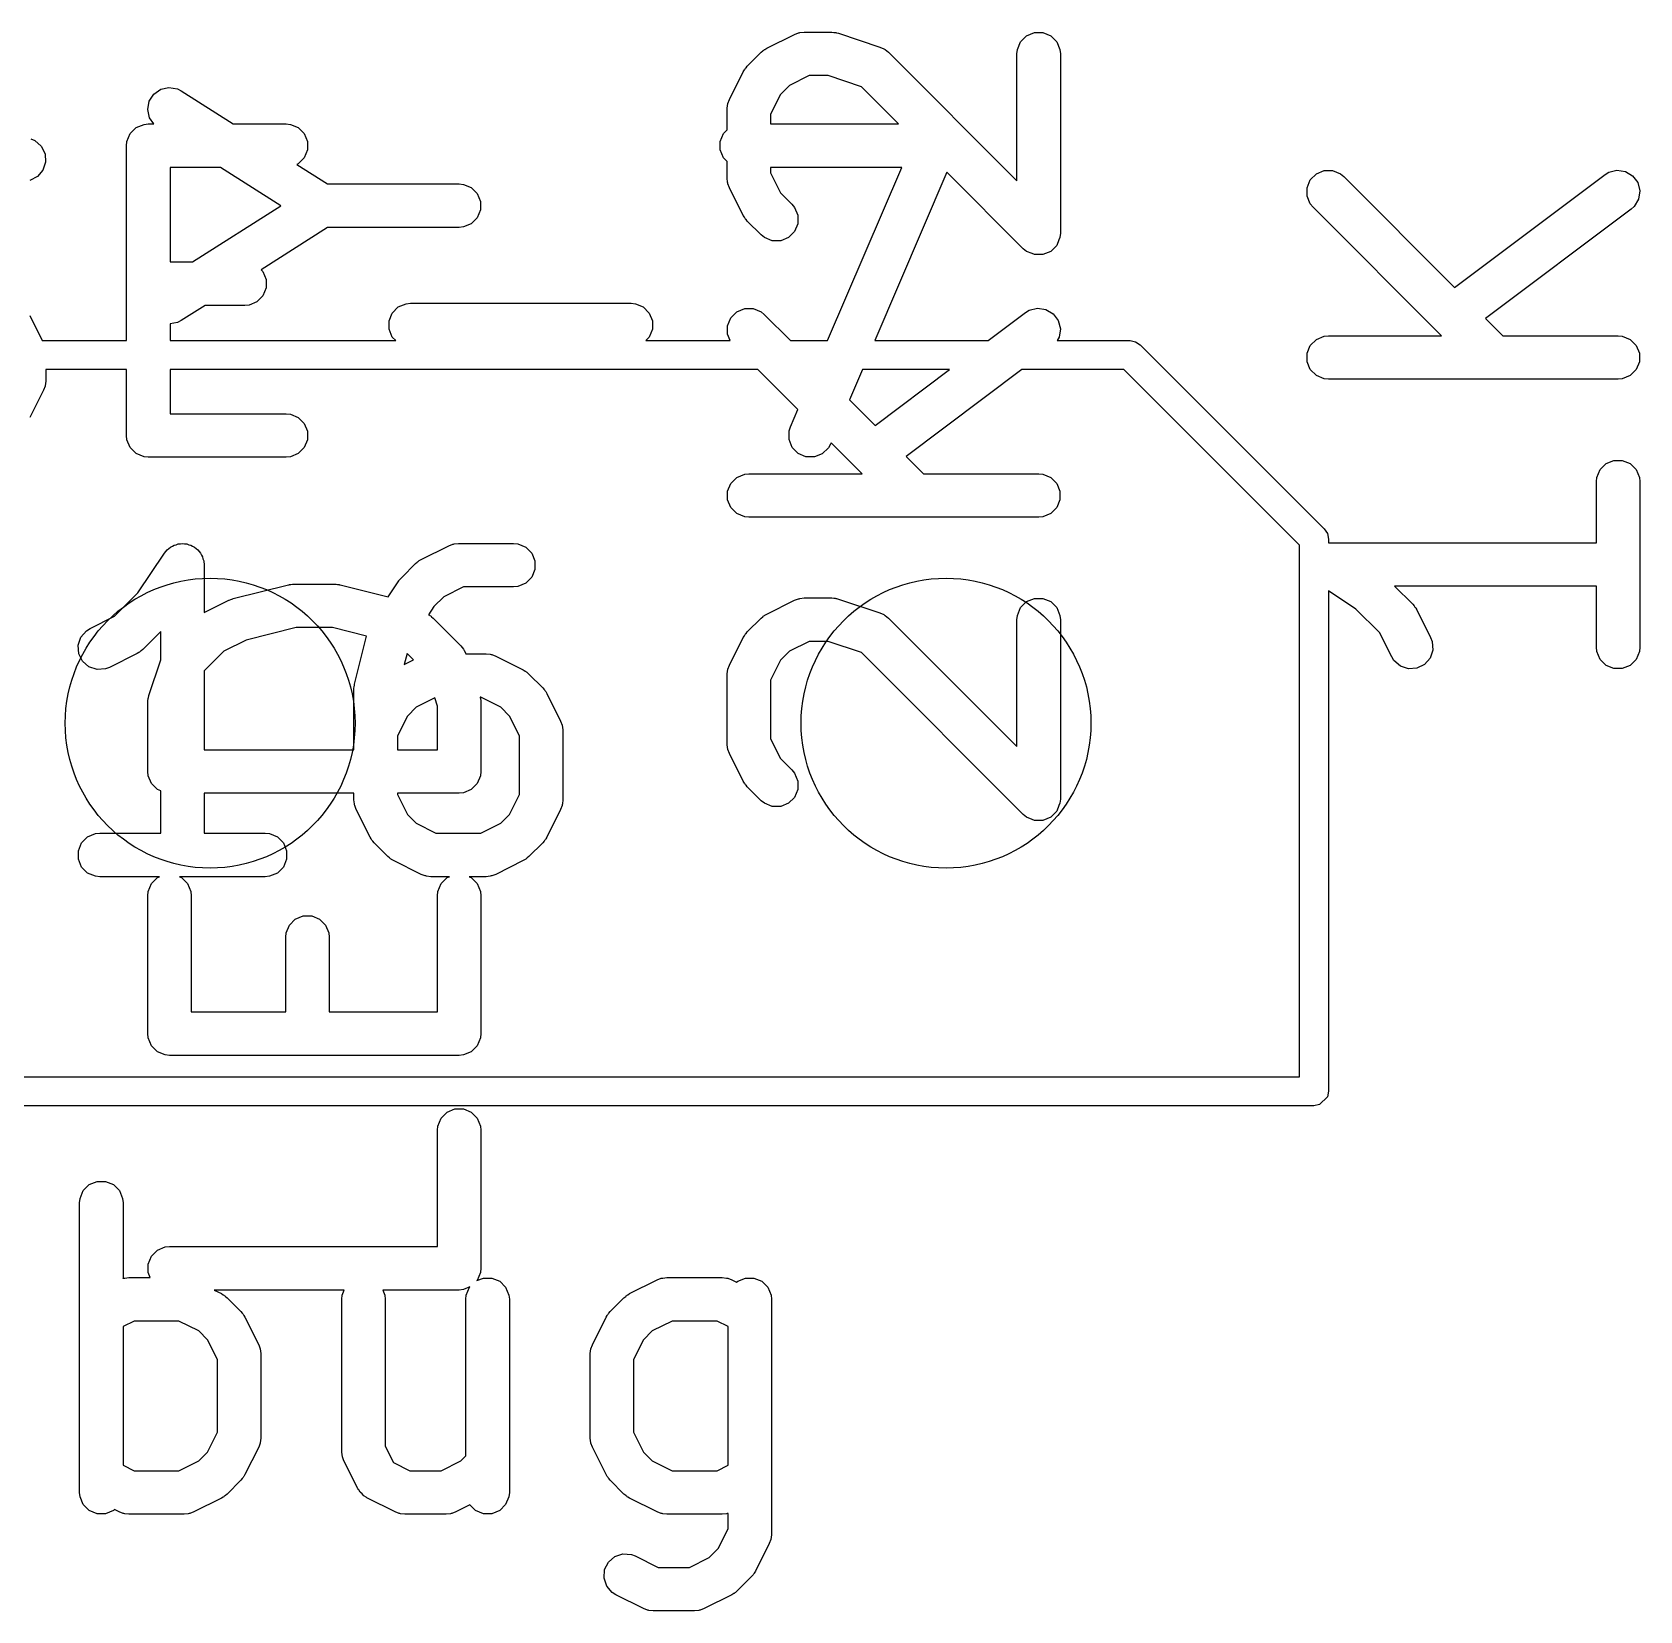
# Model space of a CAD drawing. Extents: x 0.58 to 7.69, y -5.21 to -0.56.
# Drawn here: x 4.0973 to 4.3157, y -3.3214 to -3.1069 of the extents above; entities that cross this region are included whole.
import ezdxf

# ---------------------------------------------------------------- set-up
doc = ezdxf.new("R2010")
doc.units = 0
doc.header["$MEASUREMENT"] = 0
doc.layers.add('BLACK', color=7, linetype='CONTINUOUS')

msp = doc.modelspace()

# ---------------------------------------------------------------- linework, layer by layer
at = {"layer": 'BLACK', "linetype": 'CONTINUOUS'}
for p, q in [((4.19711, -3.1091), (4.20086, -3.10722)), ((4.20086, -3.10722), (4.2014, -3.10702)), ((4.2014, -3.10702), (4.2015, -3.10701)), ((4.2015, -3.10701), (4.2016, -3.10697)), ((4.2016, -3.10697), (4.20218, -3.10691)), ((4.20218, -3.10691), (4.20593, -3.10691)), ((4.20593, -3.10691), (4.20622, -3.10694)), ((4.20622, -3.10694), (4.2063, -3.10694)), ((4.2063, -3.10694), (4.2064, -3.10696)), ((4.2064, -3.10696), (4.2065, -3.10697)), ((4.2065, -3.10697), (4.20657, -3.107)), ((4.20657, -3.107), (4.20686, -3.10706)), ((4.20686, -3.10706), (4.21248, -3.10894)), ((4.23115, -3.10929), (4.23159, -3.10823)), ((4.23159, -3.10823), (4.23241, -3.10741)), ((4.23241, -3.10741), (4.23347, -3.10697)), ((4.23347, -3.10697), (4.23462, -3.10697)), ((4.23462, -3.10697), (4.23569, -3.10741)), ((4.23569, -3.10741), (4.2365, -3.10823)), ((4.2365, -3.10823), (4.23694, -3.10929)), ((4.19446, -3.11153), (4.19634, -3.10965)), ((4.19634, -3.10965), (4.19657, -3.10947)), ((4.19657, -3.10947), (4.19662, -3.10941)), ((4.19662, -3.10941), (4.19671, -3.10935)), ((4.19671, -3.10935), (4.19679, -3.10929)), ((4.19679, -3.10929), (4.19686, -3.10926)), ((4.19686, -3.10926), (4.19711, -3.1091)), ((4.21248, -3.10894), (4.21301, -3.10918)), ((4.21301, -3.10918), (4.21309, -3.10924)), ((4.21309, -3.10924), (4.21319, -3.10929)), ((4.21319, -3.10929), (4.21364, -3.10965)), ((4.21364, -3.10965), (4.2311, -3.12711)), ((4.2311, -3.10987), (4.23115, -3.10929)), ((4.2311, -3.12711), (4.2311, -3.10987)), ((4.23694, -3.10929), (4.237, -3.10987)), ((4.237, -3.10987), (4.237, -3.13424)), ((4.19204, -3.11604), (4.19391, -3.11229)), ((4.19391, -3.11229), (4.19407, -3.11205)), ((4.19407, -3.11205), (4.1941, -3.11197)), ((4.1941, -3.11197), (4.19416, -3.11189)), ((4.19416, -3.11189), (4.19422, -3.11181)), ((4.19422, -3.11181), (4.19428, -3.11175)), ((4.19428, -3.11175), (4.19446, -3.11153)), ((4.20287, -3.11282), (4.20018, -3.11417)), ((4.20545, -3.11282), (4.20287, -3.11282)), ((4.20996, -3.11432), (4.20545, -3.11282)), ((4.1138, -3.11532), (4.11475, -3.11466)), ((4.11475, -3.11466), (4.11587, -3.11441)), ((4.11587, -3.11441), (4.11701, -3.11461)), ((4.11701, -3.11461), (4.11752, -3.11487)), ((4.11752, -3.11487), (4.12461, -3.11938)), ((4.20018, -3.11417), (4.19898, -3.11536)), ((4.21502, -3.11938), (4.20996, -3.11432)), ((4.11299, -3.11743), (4.11319, -3.1163)), ((4.11324, -3.11856), (4.11299, -3.11743)), ((4.11319, -3.1163), (4.1138, -3.11532)), ((4.19173, -3.11736), (4.19178, -3.11679)), ((4.19173, -3.12018), (4.19173, -3.11736)), ((4.19178, -3.11679), (4.19182, -3.11669)), ((4.19182, -3.11669), (4.19183, -3.11659)), ((4.19183, -3.11659), (4.19204, -3.11604)), ((4.19898, -3.11536), (4.19763, -3.11806)), ((4.11141, -3.11988), (4.11248, -3.11944)), ((4.11248, -3.11944), (4.11305, -3.11938)), ((4.11305, -3.11938), (4.11382, -3.11938)), ((4.11382, -3.11938), (4.11324, -3.11856)), ((4.12461, -3.11938), (4.1318, -3.11938)), ((4.1318, -3.11938), (4.13238, -3.11944)), ((4.13238, -3.11944), (4.13344, -3.11988)), ((4.19763, -3.11806), (4.19763, -3.11938)), ((4.19763, -3.11938), (4.21502, -3.11938)), ((4.09711, -3.12141), (4.09764, -3.12164)), ((4.09764, -3.12164), (4.09851, -3.1224)), ((4.1101, -3.12234), (4.11016, -3.12176)), ((4.11016, -3.12176), (4.1106, -3.12069)), ((4.1106, -3.12069), (4.11141, -3.11988)), ((4.13344, -3.11988), (4.13426, -3.12069)), ((4.13426, -3.12069), (4.1347, -3.12176)), ((4.1347, -3.12176), (4.1347, -3.12291)), ((4.19077, -3.12176), (4.19121, -3.12069)), ((4.19077, -3.12291), (4.19077, -3.12176)), ((4.19121, -3.12069), (4.19173, -3.12018)), ((4.09851, -3.1224), (4.09903, -3.12343)), ((4.09903, -3.12343), (4.09911, -3.12458)), ((4.1101, -3.14882), (4.1101, -3.12234)), ((4.13426, -3.12398), (4.13344, -3.12479)), ((4.1347, -3.12291), (4.13426, -3.12398)), ((4.19121, -3.12398), (4.19077, -3.12291)), ((4.19173, -3.12449), (4.19121, -3.12398)), ((4.09875, -3.12567), (4.09799, -3.12654)), ((4.09911, -3.12458), (4.09875, -3.12567)), ((4.11601, -3.12529), (4.11601, -3.13813)), ((4.12289, -3.12529), (4.11601, -3.12529)), ((4.13106, -3.13049), (4.12289, -3.12529)), ((4.13344, -3.12479), (4.13324, -3.12487)), ((4.13324, -3.12487), (4.13742, -3.12754)), ((4.19173, -3.12674), (4.19173, -3.12449)), ((4.21544, -3.12529), (4.19763, -3.12529)), ((4.19763, -3.12529), (4.19763, -3.12604)), ((4.19763, -3.12604), (4.19898, -3.12874)), ((4.20535, -3.14882), (4.21544, -3.12529)), ((4.22158, -3.12595), (4.21178, -3.14882)), ((4.23196, -3.13633), (4.22158, -3.12595)), ((4.27096, -3.12697), (4.27178, -3.12616)), ((4.27178, -3.12616), (4.27284, -3.12572)), ((4.27284, -3.12572), (4.27399, -3.12572)), ((4.27399, -3.12572), (4.27506, -3.12616)), ((4.27506, -3.12616), (4.27551, -3.12653)), ((4.31102, -3.12625), (4.31151, -3.12595)), ((4.31151, -3.12595), (4.31263, -3.12567)), ((4.31263, -3.12567), (4.31377, -3.12583)), ((4.31377, -3.12583), (4.31476, -3.12642)), ((4.09799, -3.12654), (4.09696, -3.12706)), ((4.13742, -3.12754), (4.15531, -3.12754)), ((4.15531, -3.12754), (4.15588, -3.12759)), ((4.15588, -3.12759), (4.15695, -3.12803)), ((4.15695, -3.12803), (4.15776, -3.12885)), ((4.19178, -3.12731), (4.19173, -3.12674)), ((4.19182, -3.12741), (4.19178, -3.12731)), ((4.19183, -3.12752), (4.19182, -3.12741)), ((4.19204, -3.12806), (4.19183, -3.12752)), ((4.19391, -3.13181), (4.19204, -3.12806)), ((4.27052, -3.12804), (4.27096, -3.12697)), ((4.27052, -3.12919), (4.27052, -3.12804)), ((4.27551, -3.12653), (4.29057, -3.14159)), ((4.29057, -3.14159), (4.31102, -3.12625)), ((4.31476, -3.12642), (4.31545, -3.12734)), ((4.31545, -3.12734), (4.31574, -3.12845)), ((4.11905, -3.13813), (4.13106, -3.13049)), ((4.15776, -3.12885), (4.1582, -3.12991)), ((4.1582, -3.12991), (4.1582, -3.13106)), ((4.19898, -3.12874), (4.20052, -3.13028)), ((4.20052, -3.13028), (4.20088, -3.13072)), ((4.27096, -3.13025), (4.27052, -3.12919)), ((4.27133, -3.1307), (4.27096, -3.13025)), ((4.31557, -3.12959), (4.31499, -3.13058)), ((4.31574, -3.12845), (4.31557, -3.12959)), ((4.15776, -3.13213), (4.15695, -3.13294)), ((4.1582, -3.13106), (4.15776, -3.13213)), ((4.19407, -3.13206), (4.19391, -3.13181)), ((4.1941, -3.13213), (4.19407, -3.13206)), ((4.19416, -3.13221), (4.1941, -3.13213)), ((4.19422, -3.1323), (4.19416, -3.13221)), ((4.19428, -3.13235), (4.19422, -3.1323)), ((4.19446, -3.13258), (4.19428, -3.13235)), ((4.19634, -3.13445), (4.19446, -3.13258)), ((4.20088, -3.13072), (4.20132, -3.13179)), ((4.20132, -3.13179), (4.20132, -3.13294)), ((4.28879, -3.14816), (4.27133, -3.1307)), ((4.31456, -3.13098), (4.29479, -3.14581)), ((4.31499, -3.13058), (4.31456, -3.13098)), ((4.13742, -3.13344), (4.12838, -3.13919)), ((4.15531, -3.13344), (4.13742, -3.13344)), ((4.15588, -3.13338), (4.15531, -3.13344)), ((4.15695, -3.13294), (4.15588, -3.13338)), ((4.19679, -3.13482), (4.19634, -3.13445)), ((4.19785, -3.13526), (4.19679, -3.13482)), ((4.20007, -3.13482), (4.199, -3.13526)), ((4.20088, -3.134), (4.20007, -3.13482)), ((4.20132, -3.13294), (4.20088, -3.134)), ((4.23694, -3.13481), (4.23681, -3.13513)), ((4.237, -3.13424), (4.23694, -3.13481)), ((4.199, -3.13526), (4.19785, -3.13526)), ((4.23241, -3.13669), (4.23196, -3.13633)), ((4.23316, -3.137), (4.23241, -3.13669)), ((4.23347, -3.13713), (4.23316, -3.137)), ((4.23462, -3.13713), (4.23347, -3.13713)), ((4.23347, -3.13713), (4.23347, -3.13713)), ((4.23569, -3.13669), (4.23462, -3.13713)), ((4.2365, -3.13588), (4.23569, -3.13669)), ((4.23681, -3.13513), (4.2365, -3.13588)), ((4.11601, -3.13813), (4.11905, -3.13813)), ((4.12838, -3.13919), (4.12863, -3.13944)), ((4.12863, -3.13944), (4.12907, -3.14051)), ((4.12907, -3.14051), (4.12907, -3.14166)), ((4.12782, -3.14354), (4.12675, -3.14398)), ((4.12863, -3.14272), (4.12782, -3.14354)), ((4.12907, -3.14166), (4.12863, -3.14272)), ((4.09695, -3.14539), (4.09866, -3.14882)), ((4.12077, -3.14404), (4.11752, -3.1461)), ((4.12618, -3.14404), (4.12077, -3.14404)), ((4.12675, -3.14398), (4.12618, -3.14404)), ((4.14578, -3.14613), (4.14622, -3.14507)), ((4.14622, -3.14507), (4.14703, -3.14425)), ((4.14703, -3.14425), (4.1481, -3.14381)), ((4.1481, -3.14381), (4.14867, -3.14375)), ((4.14867, -3.14375), (4.17867, -3.14375)), ((4.17867, -3.14375), (4.17925, -3.14381)), ((4.17925, -3.14381), (4.18031, -3.14425)), ((4.18031, -3.14425), (4.18113, -3.14507)), ((4.18113, -3.14507), (4.18157, -3.14613)), ((4.19178, -3.14679), (4.19222, -3.14572)), ((4.19222, -3.14572), (4.19304, -3.14491)), ((4.19304, -3.14491), (4.1941, -3.14447)), ((4.1941, -3.14447), (4.19525, -3.14447)), ((4.19525, -3.14447), (4.19632, -3.14491)), ((4.19632, -3.14491), (4.19677, -3.14527)), ((4.19677, -3.14527), (4.20031, -3.14882)), ((4.22718, -3.14882), (4.23228, -3.145)), ((4.23228, -3.145), (4.23277, -3.1447)), ((4.23277, -3.1447), (4.23389, -3.14441)), ((4.23389, -3.14441), (4.23503, -3.14458)), ((4.23503, -3.14458), (4.23602, -3.14516)), ((4.23602, -3.14516), (4.23671, -3.14608)), ((4.29479, -3.14581), (4.29714, -3.14816)), ((4.11701, -3.14636), (4.11601, -3.14654)), ((4.11601, -3.14654), (4.11601, -3.14882)), ((4.11752, -3.1461), (4.11701, -3.14636)), ((4.14578, -3.14728), (4.14578, -3.14613)), ((4.14622, -3.14835), (4.14578, -3.14728)), ((4.18157, -3.14728), (4.18113, -3.14835)), ((4.18157, -3.14613), (4.18157, -3.14728)), ((4.19178, -3.14794), (4.19178, -3.14679)), ((4.19215, -3.14882), (4.19178, -3.14794)), ((4.23671, -3.14608), (4.237, -3.1472)), ((4.237, -3.1472), (4.23683, -3.14834)), ((4.09866, -3.14882), (4.1101, -3.14882)), ((4.11601, -3.14882), (4.14669, -3.14882)), ((4.14669, -3.14882), (4.14622, -3.14835)), ((4.18113, -3.14835), (4.18065, -3.14882)), ((4.18065, -3.14882), (4.19215, -3.14882)), ((4.20031, -3.14882), (4.20535, -3.14882)), ((4.21178, -3.14882), (4.22718, -3.14882)), ((4.23683, -3.14834), (4.23655, -3.14882)), ((4.23655, -3.14882), (4.24646, -3.14882)), ((4.24646, -3.14882), (4.24721, -3.14897)), ((4.24721, -3.14897), (4.24785, -3.1494)), ((4.24785, -3.1494), (4.27285, -3.1744)), ((4.27052, -3.15053), (4.27096, -3.14947)), ((4.27096, -3.14947), (4.27178, -3.14866)), ((4.27178, -3.14866), (4.27284, -3.14821)), ((4.27284, -3.14821), (4.27342, -3.14816)), ((4.27342, -3.14816), (4.28879, -3.14816)), ((4.29714, -3.14816), (4.31279, -3.14816)), ((4.31279, -3.14816), (4.31336, -3.14821)), ((4.31336, -3.14821), (4.31443, -3.14866)), ((4.31443, -3.14866), (4.31524, -3.14947)), ((4.31524, -3.14947), (4.31568, -3.15053)), ((4.27052, -3.15169), (4.27052, -3.15053)), ((4.27096, -3.15275), (4.27052, -3.15169)), ((4.31568, -3.15169), (4.31524, -3.15275)), ((4.31568, -3.15053), (4.31568, -3.15169)), ((4.09913, -3.15421), (4.09908, -3.15478)), ((4.1101, -3.15276), (4.09913, -3.15276)), ((4.09913, -3.15276), (4.09913, -3.15421)), ((4.1101, -3.16171), (4.1101, -3.15276)), ((4.1959, -3.15276), (4.11601, -3.15276)), ((4.11601, -3.15276), (4.11601, -3.15875)), ((4.20133, -3.15819), (4.1959, -3.15276)), ((4.21009, -3.15276), (4.20834, -3.15685)), ((4.22193, -3.15276), (4.21009, -3.15276)), ((4.21183, -3.16034), (4.22193, -3.15276)), ((4.23178, -3.15276), (4.21605, -3.16455)), ((4.24564, -3.15276), (4.23178, -3.15276)), ((4.26949, -3.1766), (4.24564, -3.15276)), ((4.27178, -3.15357), (4.27096, -3.15275)), ((4.27284, -3.15401), (4.27178, -3.15357)), ((4.27342, -3.15406), (4.27284, -3.15401)), ((4.31279, -3.15406), (4.27342, -3.15406)), ((4.31336, -3.15401), (4.31279, -3.15406)), ((4.31443, -3.15357), (4.31336, -3.15401)), ((4.31524, -3.15275), (4.31443, -3.15357)), ((4.09882, -3.15553), (4.09695, -3.15928)), ((4.09903, -3.15499), (4.09882, -3.15553)), ((4.09904, -3.15488), (4.09903, -3.15499)), ((4.09908, -3.15478), (4.09904, -3.15488)), ((4.11601, -3.15875), (4.1318, -3.15875)), ((4.1318, -3.15875), (4.13238, -3.15881)), ((4.13238, -3.15881), (4.13344, -3.15925)), ((4.20033, -3.16054), (4.20133, -3.15819)), ((4.20834, -3.15685), (4.21183, -3.16034)), ((4.13344, -3.15925), (4.13426, -3.16006)), ((4.13426, -3.16006), (4.1347, -3.16113)), ((4.1347, -3.16113), (4.1347, -3.16228)), ((4.20014, -3.16225), (4.20015, -3.16109)), ((4.20015, -3.16109), (4.20033, -3.16054)), ((4.11016, -3.16228), (4.1101, -3.16171)), ((4.1106, -3.16335), (4.11016, -3.16228)), ((4.11141, -3.16416), (4.1106, -3.16335)), ((4.13426, -3.16335), (4.13344, -3.16416)), ((4.1347, -3.16228), (4.13426, -3.16335)), ((4.20057, -3.16332), (4.20014, -3.16225)), ((4.20137, -3.16414), (4.20057, -3.16332)), ((4.20576, -3.16287), (4.20548, -3.16338)), ((4.20583, -3.16269), (4.20576, -3.16287)), ((4.21005, -3.16691), (4.20583, -3.16269)), ((4.11248, -3.1646), (4.11141, -3.16416)), ((4.11305, -3.16466), (4.11248, -3.1646)), ((4.1318, -3.16466), (4.11305, -3.16466)), ((4.13238, -3.1646), (4.1318, -3.16466)), ((4.13344, -3.16416), (4.13238, -3.1646)), ((4.20243, -3.16459), (4.20137, -3.16414)), ((4.20358, -3.16461), (4.20243, -3.16459)), ((4.20465, -3.16418), (4.20358, -3.16461)), ((4.20548, -3.16338), (4.20465, -3.16418)), ((4.21605, -3.16455), (4.2184, -3.16691)), ((4.31033, -3.16634), (4.31115, -3.16553)), ((4.31115, -3.16553), (4.31221, -3.16509)), ((4.31221, -3.16509), (4.31336, -3.16509)), ((4.31336, -3.16509), (4.31443, -3.16553)), ((4.31443, -3.16553), (4.31524, -3.16634)), ((4.19222, -3.16822), (4.19304, -3.1674)), ((4.19304, -3.1674), (4.1941, -3.16696)), ((4.1941, -3.16696), (4.19468, -3.16691)), ((4.19468, -3.16691), (4.21005, -3.16691)), ((4.2184, -3.16691), (4.23405, -3.16691)), ((4.23405, -3.16691), (4.23462, -3.16696)), ((4.23462, -3.16696), (4.23569, -3.1674)), ((4.23569, -3.1674), (4.2365, -3.16822)), ((4.30984, -3.16798), (4.30989, -3.16741)), ((4.30989, -3.16741), (4.31033, -3.16634)), ((4.31524, -3.16634), (4.31568, -3.16741)), ((4.31568, -3.16741), (4.31574, -3.16798)), ((4.19178, -3.16928), (4.19222, -3.16822)), ((4.19178, -3.17043), (4.19178, -3.16928)), ((4.2365, -3.16822), (4.23694, -3.16928)), ((4.23694, -3.16928), (4.23694, -3.17043)), ((4.30984, -3.17628), (4.30984, -3.16798)), ((4.31574, -3.16798), (4.31574, -3.19048)), ((4.19222, -3.1715), (4.19178, -3.17043)), ((4.19304, -3.17231), (4.19222, -3.1715)), ((4.2365, -3.1715), (4.23569, -3.17231)), ((4.23694, -3.17043), (4.2365, -3.1715)), ((4.1941, -3.17275), (4.19304, -3.17231)), ((4.19468, -3.17281), (4.1941, -3.17275)), ((4.23405, -3.17281), (4.19468, -3.17281)), ((4.23462, -3.17275), (4.23405, -3.17281)), ((4.23569, -3.17231), (4.23462, -3.17275)), ((4.11686, -3.17654), (4.11713, -3.17643)), ((4.11713, -3.17643), (4.11742, -3.17643)), ((4.11742, -3.17643), (4.1177, -3.17637)), ((4.1177, -3.17637), (4.11799, -3.17643)), ((4.11799, -3.17643), (4.11828, -3.17643)), ((4.11828, -3.17643), (4.11855, -3.17654)), ((4.15453, -3.17647), (4.15463, -3.17643)), ((4.15463, -3.17643), (4.1552, -3.17637)), ((4.1552, -3.17637), (4.1627, -3.17637)), ((4.1627, -3.17637), (4.16328, -3.17643)), ((4.16328, -3.17643), (4.16434, -3.17687)), ((4.27285, -3.1744), (4.27328, -3.17503)), ((4.27328, -3.17503), (4.27343, -3.17579)), ((4.27343, -3.17579), (4.27343, -3.17628)), ((4.27343, -3.17628), (4.30984, -3.17628)), ((4.11166, -3.18307), (4.11525, -3.17769)), ((4.11525, -3.17768), (4.11562, -3.17724)), ((4.11525, -3.17769), (4.11525, -3.17768)), ((4.11525, -3.17768), (4.11525, -3.17768)), ((4.11525, -3.17768), (4.11525, -3.17768)), ((4.11562, -3.17724), (4.11586, -3.17708)), ((4.11586, -3.17708), (4.11607, -3.17687)), ((4.11607, -3.17687), (4.11633, -3.17676)), ((4.11633, -3.17676), (4.11657, -3.1766)), ((4.11657, -3.1766), (4.11686, -3.17654)), ((4.11855, -3.17654), (4.11883, -3.17659)), ((4.11883, -3.17659), (4.11908, -3.17676)), ((4.11908, -3.17676), (4.11935, -3.17687)), ((4.11935, -3.17687), (4.11955, -3.17707)), ((4.11955, -3.17707), (4.11979, -3.17723)), ((4.11979, -3.17723), (4.11996, -3.17748)), ((4.11996, -3.17748), (4.12016, -3.17768)), ((4.12016, -3.17768), (4.12027, -3.17795)), ((4.12027, -3.17795), (4.12043, -3.17819)), ((4.12043, -3.17819), (4.12049, -3.17848)), ((4.12049, -3.17848), (4.1206, -3.17875)), ((4.14988, -3.17871), (4.15013, -3.17856)), ((4.15013, -3.17856), (4.15388, -3.17668)), ((4.15388, -3.17668), (4.15442, -3.17648)), ((4.15442, -3.17648), (4.15453, -3.17647)), ((4.16434, -3.17687), (4.16516, -3.17768)), ((4.16516, -3.17768), (4.1656, -3.17875)), ((4.26949, -3.24882), (4.26949, -3.1766)), ((4.1206, -3.17875), (4.12066, -3.17932)), ((4.12066, -3.17932), (4.12066, -3.17932)), ((4.12066, -3.17932), (4.12066, -3.17932)), ((4.12066, -3.17932), (4.12066, -3.17932)), ((4.12066, -3.17932), (4.12066, -3.18576)), ((4.14749, -3.18099), (4.14937, -3.17911)), ((4.14937, -3.17911), (4.14959, -3.17892)), ((4.14959, -3.17892), (4.14964, -3.17887)), ((4.14964, -3.17887), (4.14973, -3.17881)), ((4.14973, -3.17881), (4.14981, -3.17874)), ((4.14981, -3.17874), (4.14988, -3.17871)), ((4.1656, -3.1799), (4.16516, -3.18096)), ((4.1656, -3.17875), (4.1656, -3.1799)), ((4.1246, -3.18387), (4.13209, -3.18199)), ((4.13209, -3.18199), (4.13219, -3.18198)), ((4.13219, -3.18198), (4.13223, -3.18196)), ((4.13223, -3.18196), (4.13245, -3.18194)), ((4.13245, -3.18194), (4.13267, -3.18191)), ((4.13267, -3.18191), (4.13271, -3.18191)), ((4.13271, -3.18191), (4.13281, -3.1819)), ((4.13281, -3.1819), (4.13843, -3.1819)), ((4.13843, -3.1819), (4.13854, -3.18191)), ((4.13854, -3.18191), (4.13858, -3.18191)), ((4.13858, -3.18191), (4.13879, -3.18194)), ((4.13879, -3.18194), (4.13901, -3.18196)), ((4.13901, -3.18196), (4.13905, -3.18198)), ((4.13905, -3.18198), (4.13915, -3.18199)), ((4.13915, -3.18199), (4.14566, -3.18362)), ((4.14566, -3.18362), (4.14712, -3.18144)), ((4.14712, -3.18143), (4.1473, -3.18122)), ((4.14712, -3.18144), (4.14712, -3.18143)), ((4.14712, -3.18143), (4.14712, -3.18143)), ((4.1473, -3.18122), (4.14749, -3.18099)), ((4.14749, -3.18099), (4.14749, -3.18099)), ((4.14749, -3.18099), (4.14749, -3.18099)), ((4.1559, -3.18228), (4.1532, -3.18363)), ((4.1627, -3.18228), (4.1559, -3.18228)), ((4.16328, -3.18222), (4.1627, -3.18228)), ((4.16434, -3.18178), (4.16328, -3.18222)), ((4.16516, -3.18096), (4.16434, -3.18178)), ((4.27716, -3.18528), (4.27343, -3.18279)), ((4.27343, -3.18279), (4.27343, -3.25079)), ((4.30984, -3.18219), (4.28242, -3.18219)), ((4.28242, -3.18219), (4.28488, -3.18464)), ((4.30984, -3.19048), (4.30984, -3.18219)), ((4.10846, -3.18627), (4.11166, -3.18307)), ((4.12066, -3.18576), (4.12399, -3.18409)), ((4.12399, -3.18409), (4.12403, -3.18407)), ((4.12403, -3.18407), (4.12405, -3.18406)), ((4.12405, -3.18406), (4.12429, -3.18398)), ((4.12429, -3.18398), (4.12453, -3.18388)), ((4.12453, -3.18388), (4.12455, -3.18388)), ((4.12455, -3.18388), (4.1246, -3.18387)), ((4.15187, -3.18495), (4.15114, -3.18605)), ((4.1532, -3.18363), (4.15187, -3.18495)), ((4.19711, -3.18597), (4.20086, -3.18409)), ((4.20086, -3.18409), (4.2014, -3.18388)), ((4.2014, -3.18388), (4.2015, -3.18388)), ((4.2015, -3.18388), (4.2016, -3.18384)), ((4.2016, -3.18384), (4.20218, -3.18378)), ((4.20218, -3.18378), (4.20593, -3.18378)), ((4.20593, -3.18378), (4.20622, -3.18381)), ((4.20622, -3.18381), (4.2063, -3.1838)), ((4.2063, -3.1838), (4.2064, -3.18383)), ((4.2064, -3.18383), (4.2065, -3.18384)), ((4.2065, -3.18384), (4.20657, -3.18387)), ((4.20657, -3.18387), (4.20686, -3.18393)), ((4.20686, -3.18393), (4.21248, -3.1858)), ((4.23115, -3.18616), (4.23159, -3.18509)), ((4.23159, -3.18509), (4.23241, -3.18428)), ((4.23241, -3.18428), (4.23347, -3.18384)), ((4.23347, -3.18384), (4.23462, -3.18384)), ((4.23462, -3.18384), (4.23569, -3.18428)), ((4.23569, -3.18428), (4.2365, -3.18509)), ((4.2365, -3.18509), (4.23694, -3.18616)), ((4.28488, -3.18464), (4.28507, -3.18487)), ((4.28507, -3.18487), (4.28512, -3.18492)), ((4.28512, -3.18492), (4.28518, -3.18501)), ((4.28518, -3.18501), (4.28525, -3.18509)), ((4.28525, -3.18509), (4.28528, -3.18516)), ((4.28528, -3.18516), (4.28543, -3.18541)), ((4.10514, -3.18793), (4.10846, -3.18627)), ((4.15114, -3.18605), (4.15125, -3.18612)), ((4.15125, -3.18612), (4.15132, -3.18615)), ((4.15132, -3.18615), (4.1514, -3.18622)), ((4.1514, -3.18622), (4.15149, -3.18627)), ((4.15149, -3.18627), (4.15155, -3.18633)), ((4.15155, -3.18633), (4.15177, -3.18652)), ((4.15177, -3.18652), (4.15552, -3.19027)), ((4.19446, -3.18839), (4.19634, -3.18652)), ((4.19634, -3.18652), (4.19657, -3.18633)), ((4.19657, -3.18633), (4.19662, -3.18627)), ((4.19662, -3.18627), (4.19671, -3.18622)), ((4.19671, -3.18622), (4.19679, -3.18615)), ((4.19679, -3.18615), (4.19686, -3.18612)), ((4.19686, -3.18612), (4.19711, -3.18597)), ((4.21248, -3.1858), (4.21301, -3.18604)), ((4.21301, -3.18604), (4.21309, -3.18611)), ((4.21309, -3.18611), (4.21319, -3.18615)), ((4.21319, -3.18615), (4.21364, -3.18652)), ((4.21364, -3.18652), (4.2311, -3.20397)), ((4.2311, -3.18673), (4.23115, -3.18616)), ((4.2311, -3.20397), (4.2311, -3.18673)), ((4.23694, -3.18616), (4.237, -3.18673)), ((4.237, -3.18673), (4.237, -3.2111)), ((4.28037, -3.18848), (4.27716, -3.18528)), ((4.28543, -3.18541), (4.28731, -3.18916)), ((4.10353, -3.1902), (4.10389, -3.18911)), ((4.10389, -3.18911), (4.10465, -3.18824)), ((4.10465, -3.18824), (4.10514, -3.18793)), ((4.11475, -3.18833), (4.1123, -3.19079)), ((4.11475, -3.19219), (4.11475, -3.18833)), ((4.12634, -3.18952), (4.12331, -3.19103)), ((4.13317, -3.18781), (4.12634, -3.18952)), ((4.13807, -3.18781), (4.13317, -3.18781)), ((4.14272, -3.18897), (4.13807, -3.18781)), ((4.14109, -3.19548), (4.14272, -3.18897)), ((4.19204, -3.19291), (4.19391, -3.18916)), ((4.19391, -3.18916), (4.19407, -3.18891)), ((4.19407, -3.18891), (4.1941, -3.18884)), ((4.1941, -3.18884), (4.19416, -3.18876)), ((4.19416, -3.18876), (4.19422, -3.18867)), ((4.19422, -3.18867), (4.19428, -3.18862)), ((4.19428, -3.18862), (4.19446, -3.18839)), ((4.28203, -3.1918), (4.28037, -3.18848)), ((4.28731, -3.18916), (4.28751, -3.1897)), ((4.10361, -3.19135), (4.10353, -3.1902)), ((4.10413, -3.19238), (4.10361, -3.19135)), ((4.11153, -3.19134), (4.10778, -3.19321)), ((4.11178, -3.19118), (4.11153, -3.19134)), ((4.11185, -3.19115), (4.11178, -3.19118)), ((4.11193, -3.19109), (4.11185, -3.19115)), ((4.11202, -3.19103), (4.11193, -3.19109)), ((4.11207, -3.19097), (4.11202, -3.19103)), ((4.1123, -3.19079), (4.11207, -3.19097)), ((4.12331, -3.19103), (4.12066, -3.19368)), ((4.14822, -3.19132), (4.14784, -3.19283)), ((4.1491, -3.1922), (4.14822, -3.19132)), ((4.15552, -3.19027), (4.15589, -3.19072)), ((4.15589, -3.19072), (4.15593, -3.19081)), ((4.15593, -3.19081), (4.156, -3.19089)), ((4.156, -3.19089), (4.15621, -3.19137)), ((4.15621, -3.19137), (4.15895, -3.19137)), ((4.15895, -3.19137), (4.15953, -3.19143)), ((4.15953, -3.19143), (4.15963, -3.19147)), ((4.15963, -3.19147), (4.15973, -3.19147)), ((4.15973, -3.19147), (4.16027, -3.19168)), ((4.16027, -3.19168), (4.16402, -3.19356)), ((4.20018, -3.19103), (4.19898, -3.19223)), ((4.20287, -3.18968), (4.20018, -3.19103)), ((4.20545, -3.18968), (4.20287, -3.18968)), ((4.20996, -3.19119), (4.20545, -3.18968)), ((4.23196, -3.21319), (4.20996, -3.19119)), ((4.2876, -3.19085), (4.28723, -3.19194)), ((4.28751, -3.1897), (4.2876, -3.19085)), ((4.30989, -3.19106), (4.30984, -3.19048)), ((4.31033, -3.19212), (4.30989, -3.19106)), ((4.31568, -3.19106), (4.31524, -3.19212)), ((4.31574, -3.19048), (4.31568, -3.19106)), ((4.105, -3.19314), (4.10413, -3.19238)), ((4.10609, -3.1935), (4.105, -3.19314)), ((4.10724, -3.19342), (4.10609, -3.1935)), ((4.10778, -3.19321), (4.10724, -3.19342)), ((4.11314, -3.19705), (4.11475, -3.19219)), ((4.12066, -3.19368), (4.12066, -3.2044)), ((4.14784, -3.19283), (4.1491, -3.1922)), ((4.16402, -3.19356), (4.16427, -3.19371)), ((4.16427, -3.19371), (4.16434, -3.19374)), ((4.16434, -3.19374), (4.16442, -3.19381)), ((4.16442, -3.19381), (4.16451, -3.19386)), ((4.16451, -3.19386), (4.16456, -3.19392)), ((4.16456, -3.19392), (4.16479, -3.19411)), ((4.19173, -3.19423), (4.19178, -3.19365)), ((4.19178, -3.19365), (4.19182, -3.19356)), ((4.19182, -3.19356), (4.19183, -3.19345)), ((4.19183, -3.19345), (4.19204, -3.19291)), ((4.19898, -3.19223), (4.19763, -3.19493)), ((4.28233, -3.19229), (4.28203, -3.1918)), ((4.2832, -3.19305), (4.28233, -3.19229)), ((4.2843, -3.19341), (4.2832, -3.19305)), ((4.28545, -3.19333), (4.2843, -3.19341)), ((4.28648, -3.19281), (4.28545, -3.19333)), ((4.28723, -3.19194), (4.28648, -3.19281)), ((4.31115, -3.19294), (4.31033, -3.19212)), ((4.31221, -3.19338), (4.31115, -3.19294)), ((4.31336, -3.19338), (4.31221, -3.19338)), ((4.31443, -3.19294), (4.31336, -3.19338)), ((4.31524, -3.19212), (4.31443, -3.19294)), ((4.141, -3.19605), (4.14104, -3.19584)), ((4.14101, -3.1961), (4.141, -3.19605)), ((4.141, -3.1962), (4.14101, -3.1961)), ((4.14104, -3.19584), (4.14106, -3.19562)), ((4.14106, -3.19562), (4.14107, -3.19558)), ((4.14107, -3.19558), (4.14109, -3.19548)), ((4.16479, -3.19411), (4.16666, -3.19598)), ((4.16666, -3.19598), (4.16685, -3.19621)), ((4.19173, -3.2036), (4.19173, -3.19423)), ((4.19763, -3.19493), (4.19763, -3.20291)), ((4.11299, -3.19798), (4.11301, -3.19769)), ((4.11299, -3.20735), (4.11299, -3.19798)), ((4.11301, -3.19761), (4.11303, -3.19751)), ((4.11301, -3.19769), (4.11301, -3.19761)), ((4.11303, -3.19751), (4.11304, -3.1974)), ((4.11304, -3.1974), (4.11307, -3.19733)), ((4.11307, -3.19733), (4.11314, -3.19705)), ((4.141, -3.2044), (4.141, -3.1962)), ((4.15199, -3.19736), (4.14945, -3.19862)), ((4.15236, -3.19846), (4.15199, -3.19736)), ((4.15825, -3.19727), (4.15816, -3.19727)), ((4.15816, -3.19727), (4.15817, -3.19733)), ((4.15817, -3.19733), (4.1582, -3.1974)), ((4.1582, -3.1974), (4.15821, -3.19751)), ((4.15821, -3.19751), (4.15824, -3.19761)), ((4.15824, -3.19761), (4.15823, -3.19769)), ((4.15823, -3.19769), (4.15826, -3.19798)), ((4.16095, -3.19862), (4.15825, -3.19727)), ((4.15826, -3.19798), (4.15826, -3.20735)), ((4.16685, -3.19621), (4.16691, -3.19626)), ((4.16691, -3.19626), (4.16696, -3.19635)), ((4.16696, -3.19635), (4.16703, -3.19643)), ((4.16703, -3.19643), (4.16706, -3.1965)), ((4.16706, -3.1965), (4.16722, -3.19675)), ((4.16722, -3.19675), (4.16909, -3.2005)), ((4.14826, -3.19982), (4.14691, -3.20252)), ((4.14945, -3.19862), (4.14826, -3.19982)), ((4.15236, -3.2044), (4.15236, -3.19846)), ((4.16215, -3.19982), (4.16095, -3.19862)), ((4.1635, -3.20252), (4.16215, -3.19982)), ((4.14691, -3.20252), (4.14691, -3.2044)), ((4.1635, -3.2105), (4.1635, -3.20252)), ((4.16909, -3.2005), (4.1693, -3.20104)), ((4.1693, -3.20104), (4.16931, -3.20115)), ((4.16931, -3.20115), (4.16935, -3.20124)), ((4.16935, -3.20124), (4.1694, -3.20182)), ((4.1694, -3.20182), (4.1694, -3.21119)), ((4.12066, -3.2044), (4.141, -3.2044)), ((4.14691, -3.2044), (4.15236, -3.2044)), ((4.19178, -3.20418), (4.19173, -3.2036)), ((4.19182, -3.20428), (4.19178, -3.20418)), ((4.19183, -3.20438), (4.19182, -3.20428)), ((4.19204, -3.20492), (4.19183, -3.20438)), ((4.19763, -3.20291), (4.19898, -3.2056)), ((4.19391, -3.20867), (4.19204, -3.20492)), ((4.19898, -3.2056), (4.20052, -3.20714)), ((4.11304, -3.20793), (4.11299, -3.20735)), ((4.11348, -3.20899), (4.11304, -3.20793)), ((4.1143, -3.20981), (4.11348, -3.20899)), ((4.15776, -3.20899), (4.15695, -3.20981)), ((4.1582, -3.20793), (4.15776, -3.20899)), ((4.15826, -3.20735), (4.1582, -3.20793)), ((4.19407, -3.20892), (4.19391, -3.20867)), ((4.1941, -3.20899), (4.19407, -3.20892)), ((4.19416, -3.20908), (4.1941, -3.20899)), ((4.19422, -3.20916), (4.19416, -3.20908)), ((4.19428, -3.20922), (4.19422, -3.20916)), ((4.19446, -3.20944), (4.19428, -3.20922)), ((4.20052, -3.20714), (4.20088, -3.20759)), ((4.20088, -3.20759), (4.20132, -3.20865)), ((4.20132, -3.20865), (4.20132, -3.2098)), ((4.11475, -3.21), (4.1143, -3.20981)), ((4.11475, -3.21574), (4.11475, -3.21)), ((4.12066, -3.21031), (4.12066, -3.21574)), ((4.141, -3.21031), (4.12066, -3.21031)), ((4.141, -3.21119), (4.141, -3.21031)), ((4.14106, -3.21177), (4.141, -3.21119)), ((4.15531, -3.21031), (4.14691, -3.21031)), ((4.14691, -3.21031), (4.14691, -3.2105)), ((4.14691, -3.2105), (4.14826, -3.21319)), ((4.15588, -3.21025), (4.15531, -3.21031)), ((4.15695, -3.20981), (4.15588, -3.21025)), ((4.16215, -3.21319), (4.1635, -3.2105)), ((4.1694, -3.21119), (4.16935, -3.21177)), ((4.19634, -3.21132), (4.19446, -3.20944)), ((4.19679, -3.21168), (4.19634, -3.21132)), ((4.20088, -3.21087), (4.20007, -3.21168)), ((4.20132, -3.2098), (4.20088, -3.21087)), ((4.237, -3.2111), (4.23694, -3.21168)), ((4.1411, -3.21187), (4.14106, -3.21177)), ((4.14111, -3.21197), (4.1411, -3.21187)), ((4.14131, -3.21252), (4.14111, -3.21197)), ((4.14319, -3.21626), (4.14131, -3.21252)), ((4.14826, -3.21319), (4.14945, -3.21439)), ((4.16095, -3.21439), (4.16215, -3.21319)), ((4.16909, -3.21252), (4.16722, -3.21626)), ((4.1693, -3.21197), (4.16909, -3.21252)), ((4.16931, -3.21187), (4.1693, -3.21197)), ((4.16935, -3.21177), (4.16931, -3.21187)), ((4.19785, -3.21212), (4.19679, -3.21168)), ((4.199, -3.21212), (4.19785, -3.21212)), ((4.20007, -3.21168), (4.199, -3.21212)), ((4.23241, -3.21356), (4.23196, -3.21319)), ((4.23316, -3.21387), (4.23241, -3.21356)), ((4.23569, -3.21356), (4.23462, -3.214)), ((4.2365, -3.21274), (4.23569, -3.21356)), ((4.23681, -3.21199), (4.2365, -3.21274)), ((4.23694, -3.21168), (4.23681, -3.21199)), ((4.10588, -3.2158), (4.10646, -3.21574)), ((4.10646, -3.21574), (4.11475, -3.21574)), ((4.12066, -3.21574), (4.12896, -3.21574)), ((4.12896, -3.21574), (4.12953, -3.2158)), ((4.14945, -3.21439), (4.15215, -3.21574)), ((4.15215, -3.21574), (4.15825, -3.21574)), ((4.15825, -3.21574), (4.16095, -3.21439)), ((4.23347, -3.214), (4.23316, -3.21387)), ((4.23462, -3.214), (4.23347, -3.214)), ((4.23347, -3.214), (4.23347, -3.214)), ((4.10356, -3.21812), (4.104, -3.21705)), ((4.104, -3.21705), (4.10482, -3.21624)), ((4.10482, -3.21624), (4.10588, -3.2158)), ((4.12953, -3.2158), (4.1306, -3.21624)), ((4.1306, -3.21624), (4.13141, -3.21705)), ((4.13141, -3.21705), (4.13185, -3.21812)), ((4.14334, -3.21651), (4.14319, -3.21626)), ((4.14337, -3.21658), (4.14334, -3.21651)), ((4.14344, -3.21667), (4.14337, -3.21658)), ((4.1435, -3.21675), (4.14344, -3.21667)), ((4.14355, -3.21681), (4.1435, -3.21675)), ((4.14374, -3.21703), (4.14355, -3.21681)), ((4.14562, -3.21891), (4.14374, -3.21703)), ((4.16666, -3.21703), (4.16479, -3.21891)), ((4.16685, -3.21681), (4.16666, -3.21703)), ((4.16691, -3.21675), (4.16685, -3.21681)), ((4.16696, -3.21667), (4.16691, -3.21675)), ((4.16703, -3.21658), (4.16696, -3.21667)), ((4.16706, -3.21651), (4.16703, -3.21658)), ((4.16722, -3.21626), (4.16706, -3.21651)), ((4.10356, -3.21927), (4.10356, -3.21812)), ((4.104, -3.22033), (4.10356, -3.21927)), ((4.13185, -3.21927), (4.13141, -3.22033)), ((4.13185, -3.21812), (4.13185, -3.21927)), ((4.14584, -3.21909), (4.14562, -3.21891)), ((4.14589, -3.21915), (4.14584, -3.21909)), ((4.14598, -3.21921), (4.14589, -3.21915)), ((4.14606, -3.21927), (4.14598, -3.21921)), ((4.14613, -3.2193), (4.14606, -3.21927)), ((4.14638, -3.21946), (4.14613, -3.2193)), ((4.15013, -3.22133), (4.14638, -3.21946)), ((4.16402, -3.21946), (4.16027, -3.22133)), ((4.16427, -3.2193), (4.16402, -3.21946)), ((4.16434, -3.21927), (4.16427, -3.2193)), ((4.16442, -3.21921), (4.16434, -3.21927)), ((4.16451, -3.21915), (4.16442, -3.21921)), ((4.16456, -3.21909), (4.16451, -3.21915)), ((4.16479, -3.21891), (4.16456, -3.21909)), ((4.10482, -3.22115), (4.104, -3.22033)), ((4.10588, -3.22159), (4.10482, -3.22115)), ((4.10646, -3.22165), (4.10588, -3.22159)), ((4.1146, -3.22165), (4.10646, -3.22165)), ((4.11348, -3.22259), (4.1143, -3.22177)), ((4.1143, -3.22177), (4.1146, -3.22165)), ((4.12896, -3.22165), (4.11728, -3.22165)), ((4.11728, -3.22165), (4.11758, -3.22177)), ((4.11758, -3.22177), (4.11839, -3.22259)), ((4.12953, -3.22159), (4.12896, -3.22165)), ((4.1306, -3.22115), (4.12953, -3.22159)), ((4.13141, -3.22033), (4.1306, -3.22115)), ((4.15067, -3.22154), (4.15013, -3.22133)), ((4.15078, -3.22155), (4.15067, -3.22154)), ((4.15088, -3.22159), (4.15078, -3.22155)), ((4.15145, -3.22165), (4.15088, -3.22159)), ((4.15397, -3.22165), (4.15145, -3.22165)), ((4.15285, -3.22259), (4.15367, -3.22177)), ((4.15367, -3.22177), (4.15397, -3.22165)), ((4.15895, -3.22165), (4.15665, -3.22165)), ((4.15665, -3.22165), (4.15695, -3.22177)), ((4.15695, -3.22177), (4.15776, -3.22259)), ((4.15953, -3.22159), (4.15895, -3.22165)), ((4.15963, -3.22155), (4.15953, -3.22159)), ((4.15973, -3.22154), (4.15963, -3.22155)), ((4.16027, -3.22133), (4.15973, -3.22154)), ((4.11299, -3.22423), (4.11304, -3.22365)), ((4.11299, -3.24297), (4.11299, -3.22423)), ((4.11304, -3.22365), (4.11348, -3.22259)), ((4.11839, -3.22259), (4.11883, -3.22365)), ((4.11883, -3.22365), (4.11889, -3.22423)), ((4.11889, -3.22423), (4.11889, -3.24002)), ((4.15236, -3.22423), (4.15241, -3.22365)), ((4.15236, -3.24002), (4.15236, -3.22423)), ((4.15241, -3.22365), (4.15285, -3.22259)), ((4.15776, -3.22259), (4.1582, -3.22365)), ((4.1582, -3.22365), (4.15826, -3.22423)), ((4.15826, -3.22423), (4.15826, -3.24297)), ((4.13179, -3.22927), (4.13223, -3.22821)), ((4.13223, -3.22821), (4.13304, -3.2274)), ((4.13304, -3.2274), (4.13411, -3.22695)), ((4.13411, -3.22695), (4.13526, -3.22695)), ((4.13526, -3.22695), (4.13633, -3.2274)), ((4.13633, -3.2274), (4.13714, -3.22821)), ((4.13714, -3.22821), (4.13758, -3.22927)), ((4.13173, -3.22985), (4.13179, -3.22927)), ((4.13173, -3.24002), (4.13173, -3.22985)), ((4.13758, -3.22927), (4.13764, -3.22985)), ((4.13764, -3.22985), (4.13764, -3.24002)), ((4.11889, -3.24002), (4.13173, -3.24002)), ((4.13764, -3.24002), (4.15236, -3.24002)), ((4.11304, -3.24355), (4.11299, -3.24297)), ((4.11348, -3.24461), (4.11304, -3.24355)), ((4.1582, -3.24355), (4.15776, -3.24461)), ((4.15826, -3.24297), (4.1582, -3.24355)), ((4.1143, -3.24543), (4.11348, -3.24461)), ((4.11536, -3.24587), (4.1143, -3.24543)), ((4.11594, -3.24593), (4.11536, -3.24587)), ((4.15531, -3.24593), (4.11594, -3.24593)), ((4.15588, -3.24587), (4.15531, -3.24593)), ((4.15695, -3.24543), (4.15588, -3.24587)), ((4.15776, -3.24461), (4.15695, -3.24543)), ((3.97343, -3.24882), (4.26949, -3.24882)), ((4.27146, -3.25276), (3.97146, -3.25276)), ((4.27221, -3.25261), (4.27146, -3.25276)), ((4.27328, -3.25154), (4.27221, -3.25261)), ((4.27343, -3.25079), (4.27328, -3.25154)), ((4.15241, -3.25552), (4.15285, -3.25446)), ((4.15285, -3.25446), (4.15367, -3.25364)), ((4.15367, -3.25364), (4.15473, -3.2532)), ((4.15473, -3.2532), (4.15588, -3.2532)), ((4.15588, -3.2532), (4.15695, -3.25364)), ((4.15695, -3.25364), (4.15776, -3.25446)), ((4.15776, -3.25446), (4.1582, -3.25552)), ((4.15236, -3.2561), (4.15241, -3.25552)), ((4.15236, -3.27189), (4.15236, -3.2561)), ((4.1582, -3.25552), (4.15826, -3.2561)), ((4.15826, -3.2561), (4.15826, -3.27485)), ((4.10422, -3.2643), (4.10503, -3.26348)), ((4.10503, -3.26348), (4.1061, -3.26304)), ((4.1061, -3.26304), (4.10725, -3.26304)), ((4.10725, -3.26304), (4.10831, -3.26348)), ((4.10831, -3.26348), (4.10913, -3.2643)), ((4.10372, -3.26594), (4.10378, -3.26536)), ((4.10372, -3.30531), (4.10372, -3.26594)), ((4.10378, -3.26536), (4.10422, -3.2643)), ((4.10913, -3.2643), (4.10957, -3.26536)), ((4.10957, -3.26536), (4.10963, -3.26594)), ((4.10963, -3.26594), (4.10963, -3.27622)), ((4.11348, -3.2732), (4.1143, -3.27239)), ((4.1143, -3.27239), (4.11536, -3.27195)), ((4.11536, -3.27195), (4.11594, -3.27189)), ((4.11594, -3.27189), (4.15236, -3.27189)), ((4.11304, -3.27427), (4.11348, -3.2732)), ((4.11304, -3.27542), (4.11304, -3.27427)), ((4.10963, -3.27622), (4.10964, -3.27621)), ((4.10964, -3.27621), (4.10975, -3.27621)), ((4.10975, -3.27621), (4.10985, -3.27617)), ((4.10985, -3.27617), (4.11042, -3.27611)), ((4.11042, -3.27611), (4.11333, -3.27611)), ((4.11333, -3.27611), (4.11304, -3.27542)), ((4.15772, -3.27652), (4.15859, -3.27617)), ((4.15776, -3.27649), (4.15772, -3.27652)), ((4.1582, -3.27542), (4.15776, -3.27649)), ((4.15826, -3.27485), (4.1582, -3.27542)), ((4.15859, -3.27617), (4.15974, -3.27617)), ((4.15974, -3.27617), (4.16081, -3.27661)), ((4.16081, -3.27661), (4.16162, -3.27742)), ((4.17847, -3.27829), (4.18222, -3.27642)), ((4.18222, -3.27642), (4.18276, -3.27621)), ((4.18276, -3.27621), (4.18287, -3.27621)), ((4.18287, -3.27621), (4.18296, -3.27617)), ((4.18296, -3.27617), (4.18354, -3.27611)), ((4.18354, -3.27611), (4.19104, -3.27611)), ((4.19104, -3.27611), (4.19161, -3.27617)), ((4.19161, -3.27617), (4.19171, -3.27621)), ((4.19171, -3.27621), (4.19182, -3.27621)), ((4.19182, -3.27621), (4.19236, -3.27642)), ((4.19236, -3.27642), (4.19301, -3.27674)), ((4.19301, -3.27674), (4.19315, -3.27661)), ((4.19315, -3.27661), (4.19421, -3.27617)), ((4.19421, -3.27617), (4.19536, -3.27617)), ((4.19536, -3.27617), (4.19643, -3.27661)), ((4.19643, -3.27661), (4.19724, -3.27742)), ((4.13968, -3.2778), (4.122, -3.2778)), ((4.122, -3.2778), (4.12299, -3.27829)), ((4.12299, -3.27829), (4.12324, -3.27845)), ((4.12324, -3.27845), (4.12331, -3.27848)), ((4.12331, -3.27848), (4.12339, -3.27855)), ((4.12339, -3.27855), (4.12348, -3.2786)), ((4.12348, -3.2786), (4.12353, -3.27866)), ((4.12353, -3.27866), (4.12376, -3.27885)), ((4.12376, -3.27885), (4.12563, -3.28072)), ((4.13934, -3.27906), (4.1394, -3.27849)), ((4.13934, -3.29968), (4.13934, -3.27906)), ((4.1394, -3.27849), (4.13968, -3.2778)), ((4.15531, -3.2778), (4.14491, -3.2778)), ((4.14491, -3.2778), (4.14519, -3.27849)), ((4.14519, -3.27849), (4.14525, -3.27906)), ((4.14525, -3.27906), (4.14525, -3.29899)), ((4.15588, -3.27774), (4.15531, -3.2778)), ((4.15675, -3.27738), (4.15588, -3.27774)), ((4.15621, -3.27906), (4.15627, -3.27849)), ((4.15621, -3.30034), (4.15621, -3.27906)), ((4.15627, -3.27849), (4.15671, -3.27742)), ((4.15671, -3.27742), (4.15675, -3.27738)), ((4.16162, -3.27742), (4.16206, -3.27849)), ((4.16206, -3.27849), (4.16212, -3.27906)), ((4.16212, -3.27906), (4.16212, -3.30531)), ((4.17583, -3.28072), (4.1777, -3.27885)), ((4.1777, -3.27885), (4.17793, -3.27866)), ((4.17793, -3.27866), (4.17798, -3.2786)), ((4.17798, -3.2786), (4.17807, -3.27855)), ((4.17807, -3.27855), (4.17815, -3.27848)), ((4.17815, -3.27848), (4.17822, -3.27845)), ((4.17822, -3.27845), (4.17847, -3.27829)), ((4.19724, -3.27742), (4.19768, -3.27849)), ((4.19768, -3.27849), (4.19774, -3.27906)), ((4.19774, -3.27906), (4.19774, -3.31093)), ((4.12563, -3.28072), (4.12582, -3.28095)), ((4.12582, -3.28095), (4.12588, -3.281)), ((4.12588, -3.281), (4.12594, -3.28109)), ((4.12594, -3.28109), (4.126, -3.28117)), ((4.126, -3.28117), (4.12603, -3.28124)), ((4.12603, -3.28124), (4.12619, -3.28149)), ((4.17527, -3.28149), (4.17543, -3.28124)), ((4.17543, -3.28124), (4.17546, -3.28117)), ((4.17546, -3.28117), (4.17553, -3.28109)), ((4.17553, -3.28109), (4.17558, -3.281)), ((4.17558, -3.281), (4.17564, -3.28095)), ((4.17564, -3.28095), (4.17583, -3.28072)), ((4.11112, -3.28201), (4.10963, -3.28276)), ((4.10963, -3.28276), (4.10963, -3.30161)), ((4.11723, -3.28201), (4.11112, -3.28201)), ((4.11992, -3.28336), (4.11723, -3.28201)), ((4.12112, -3.28456), (4.11992, -3.28336)), ((4.12619, -3.28149), (4.12806, -3.28524)), ((4.1734, -3.28524), (4.17527, -3.28149)), ((4.18154, -3.28336), (4.18034, -3.28456)), ((4.18424, -3.28201), (4.18154, -3.28336)), ((4.19034, -3.28201), (4.18424, -3.28201)), ((4.19184, -3.28276), (4.19034, -3.28201)), ((4.19184, -3.30161), (4.19184, -3.28276)), ((4.12247, -3.28726), (4.12112, -3.28456)), ((4.12806, -3.28524), (4.12827, -3.28578)), ((4.17319, -3.28578), (4.1734, -3.28524)), ((4.18034, -3.28456), (4.17899, -3.28726)), ((4.12247, -3.29711), (4.12247, -3.28726)), ((4.12827, -3.28578), (4.12828, -3.28589)), ((4.12828, -3.28589), (4.12832, -3.28598)), ((4.12832, -3.28598), (4.12837, -3.28656)), ((4.12837, -3.28656), (4.12837, -3.29781)), ((4.17309, -3.28656), (4.17314, -3.28598)), ((4.17309, -3.29781), (4.17309, -3.28656)), ((4.17314, -3.28598), (4.17319, -3.28589)), ((4.17319, -3.28589), (4.17319, -3.28578)), ((4.17899, -3.28726), (4.17899, -3.29711)), ((4.12112, -3.29981), (4.12247, -3.29711)), ((4.12827, -3.29859), (4.12806, -3.29913)), ((4.12828, -3.29848), (4.12827, -3.29859)), ((4.12832, -3.29838), (4.12828, -3.29848)), ((4.12837, -3.29781), (4.12832, -3.29838)), ((4.17314, -3.29838), (4.17309, -3.29781)), ((4.17319, -3.29848), (4.17314, -3.29838)), ((4.17319, -3.29859), (4.17319, -3.29848)), ((4.1734, -3.29913), (4.17319, -3.29859)), ((4.17899, -3.29711), (4.18034, -3.29981)), ((4.11992, -3.30101), (4.12112, -3.29981)), ((4.12806, -3.29913), (4.12619, -3.30288)), ((4.1394, -3.30026), (4.13934, -3.29968)), ((4.13944, -3.30036), (4.1394, -3.30026)), ((4.13945, -3.30046), (4.13944, -3.30036)), ((4.13965, -3.301), (4.13945, -3.30046)), ((4.14525, -3.29899), (4.14637, -3.30123)), ((4.15554, -3.30101), (4.15621, -3.30034)), ((4.17527, -3.30288), (4.1734, -3.29913)), ((4.18034, -3.29981), (4.18154, -3.30101)), ((4.10963, -3.30161), (4.11112, -3.30236)), ((4.11112, -3.30236), (4.11723, -3.30236)), ((4.11723, -3.30236), (4.11992, -3.30101)), ((4.12603, -3.30313), (4.126, -3.3032)), ((4.12619, -3.30288), (4.12603, -3.30313)), ((4.14153, -3.30475), (4.13965, -3.301)), ((4.14637, -3.30123), (4.14862, -3.30236)), ((4.14862, -3.30236), (4.15285, -3.30236)), ((4.15285, -3.30236), (4.15554, -3.30101)), ((4.17543, -3.30313), (4.17527, -3.30288)), ((4.17546, -3.3032), (4.17543, -3.30313)), ((4.18154, -3.30101), (4.18424, -3.30236)), ((4.18424, -3.30236), (4.19034, -3.30236)), ((4.19034, -3.30236), (4.19184, -3.30161)), ((4.10378, -3.30588), (4.10372, -3.30531)), ((4.12563, -3.30365), (4.12376, -3.30552)), ((4.12582, -3.30342), (4.12563, -3.30365)), ((4.12588, -3.30337), (4.12582, -3.30342)), ((4.12594, -3.30328), (4.12588, -3.30337)), ((4.126, -3.3032), (4.12594, -3.30328)), ((4.14159, -3.30485), (4.14153, -3.30475)), ((4.1416, -3.3049), (4.14159, -3.30485)), ((4.14165, -3.30495), (4.1416, -3.3049)), ((4.14184, -3.30524), (4.14165, -3.30495)), ((4.14212, -3.30549), (4.14184, -3.30524)), ((4.16212, -3.30531), (4.16206, -3.30588)), ((4.17553, -3.30328), (4.17546, -3.3032)), ((4.17558, -3.30337), (4.17553, -3.30328)), ((4.17564, -3.30342), (4.17558, -3.30337)), ((4.17583, -3.30365), (4.17564, -3.30342)), ((4.1777, -3.30552), (4.17583, -3.30365)), ((4.10422, -3.30695), (4.10378, -3.30588)), ((4.10503, -3.30776), (4.10422, -3.30695)), ((4.12299, -3.30607), (4.11924, -3.30795)), ((4.12324, -3.30592), (4.12299, -3.30607)), ((4.12331, -3.30589), (4.12324, -3.30592)), ((4.12339, -3.30582), (4.12331, -3.30589)), ((4.12348, -3.30577), (4.12339, -3.30582)), ((4.12353, -3.30571), (4.12348, -3.30577)), ((4.12376, -3.30552), (4.12353, -3.30571)), ((4.14236, -3.30577), (4.14212, -3.30549)), ((4.14265, -3.30595), (4.14236, -3.30577)), ((4.14271, -3.306), (4.14265, -3.30595)), ((4.14275, -3.30601), (4.14271, -3.306)), ((4.14285, -3.30607), (4.14275, -3.30601)), ((4.1466, -3.30795), (4.14285, -3.30607)), ((4.15676, -3.307), (4.15486, -3.30795)), ((4.15753, -3.30776), (4.15676, -3.307)), ((4.16162, -3.30695), (4.16081, -3.30776)), ((4.16206, -3.30588), (4.16162, -3.30695)), ((4.17793, -3.30571), (4.1777, -3.30552)), ((4.17798, -3.30577), (4.17793, -3.30571)), ((4.17807, -3.30582), (4.17798, -3.30577)), ((4.17815, -3.30589), (4.17807, -3.30582)), ((4.17822, -3.30592), (4.17815, -3.30589)), ((4.17847, -3.30607), (4.17822, -3.30592)), ((4.18222, -3.30795), (4.17847, -3.30607)), ((4.1061, -3.3082), (4.10503, -3.30776)), ((4.10725, -3.3082), (4.1061, -3.3082)), ((4.10831, -3.30776), (4.10725, -3.3082)), ((4.10845, -3.30762), (4.10831, -3.30776)), ((4.1091, -3.30795), (4.10845, -3.30762)), ((4.10964, -3.30816), (4.1091, -3.30795)), ((4.10975, -3.30816), (4.10964, -3.30816)), ((4.10985, -3.3082), (4.10975, -3.30816)), ((4.11042, -3.30826), (4.10985, -3.3082)), ((4.11792, -3.30826), (4.11042, -3.30826)), ((4.1185, -3.3082), (4.11792, -3.30826)), ((4.1186, -3.30816), (4.1185, -3.3082)), ((4.1187, -3.30816), (4.1186, -3.30816)), ((4.11924, -3.30795), (4.1187, -3.30816)), ((4.14714, -3.30816), (4.1466, -3.30795)), ((4.14724, -3.30816), (4.14714, -3.30816)), ((4.14734, -3.3082), (4.14724, -3.30816)), ((4.14792, -3.30826), (4.14734, -3.3082)), ((4.15354, -3.30826), (4.14792, -3.30826)), ((4.15412, -3.3082), (4.15354, -3.30826)), ((4.15422, -3.30816), (4.15412, -3.3082)), ((4.15432, -3.30816), (4.15422, -3.30816)), ((4.15486, -3.30795), (4.15432, -3.30816)), ((4.15859, -3.3082), (4.15753, -3.30776)), ((4.15974, -3.3082), (4.15859, -3.3082)), ((4.16081, -3.30776), (4.15974, -3.3082)), ((4.18276, -3.30816), (4.18222, -3.30795)), ((4.18287, -3.30816), (4.18276, -3.30816)), ((4.18296, -3.3082), (4.18287, -3.30816)), ((4.18354, -3.30826), (4.18296, -3.3082)), ((4.19104, -3.30826), (4.18354, -3.30826)), ((4.19161, -3.3082), (4.19104, -3.30826)), ((4.19171, -3.30816), (4.19161, -3.3082)), ((4.19182, -3.30816), (4.19171, -3.30816)), ((4.19184, -3.30815), (4.19182, -3.30816)), ((4.19184, -3.31024), (4.19184, -3.30815)), ((4.19049, -3.31293), (4.19184, -3.31024)), ((4.19764, -3.31171), (4.19743, -3.31225)), ((4.19768, -3.31151), (4.19764, -3.31161)), ((4.19764, -3.31161), (4.19764, -3.31171)), ((4.19774, -3.31093), (4.19768, -3.31151)), ((4.17558, -3.31475), (4.17645, -3.31399)), ((4.17645, -3.31399), (4.17755, -3.31363)), ((4.17755, -3.31363), (4.1787, -3.31371)), ((4.1787, -3.31371), (4.17924, -3.31392)), ((4.17924, -3.31392), (4.18236, -3.31548)), ((4.18929, -3.31413), (4.19049, -3.31293)), ((4.19743, -3.31225), (4.19555, -3.316)), ((4.17499, -3.31693), (4.17507, -3.31578)), ((4.17507, -3.31578), (4.17558, -3.31475)), ((4.18236, -3.31548), (4.18659, -3.31548)), ((4.18659, -3.31548), (4.18929, -3.31413)), ((4.1954, -3.31625), (4.19537, -3.31632)), ((4.19555, -3.316), (4.1954, -3.31625)), ((4.17535, -3.31802), (4.17499, -3.31693)), ((4.1761, -3.31889), (4.17535, -3.31802)), ((4.195, -3.31677), (4.19313, -3.31864)), ((4.19519, -3.31654), (4.195, -3.31677)), ((4.19525, -3.31649), (4.19519, -3.31654)), ((4.1953, -3.3164), (4.19525, -3.31649)), ((4.19537, -3.31632), (4.1953, -3.3164)), ((4.17659, -3.3192), (4.1761, -3.31889)), ((4.18034, -3.32107), (4.17659, -3.3192)), ((4.19236, -3.3192), (4.18861, -3.32107)), ((4.19261, -3.31904), (4.19236, -3.3192)), ((4.19268, -3.31901), (4.19261, -3.31904)), ((4.19276, -3.31895), (4.19268, -3.31901)), ((4.19285, -3.31889), (4.19276, -3.31895)), ((4.1929, -3.31883), (4.19285, -3.31889)), ((4.19313, -3.31864), (4.1929, -3.31883)), ((4.18088, -3.32128), (4.18034, -3.32107)), ((4.18099, -3.32129), (4.18088, -3.32128)), ((4.18109, -3.32133), (4.18099, -3.32129)), ((4.18166, -3.32138), (4.18109, -3.32133)), ((4.18729, -3.32138), (4.18166, -3.32138)), ((4.18787, -3.32133), (4.18729, -3.32138)), ((4.18796, -3.32129), (4.18787, -3.32133)), ((4.18807, -3.32128), (4.18796, -3.32129)), ((4.18861, -3.32107), (4.18807, -3.32128))]:
    msp.add_line(p, q, dxfattribs=at)
at = {"layer": 'BLACK'}
for centre in [(4.12146, -3.20079), (4.22146, -3.20079)]:
    msp.add_circle(centre, 0.01969, dxfattribs=at)

doc.saveas('drawing.dxf')
